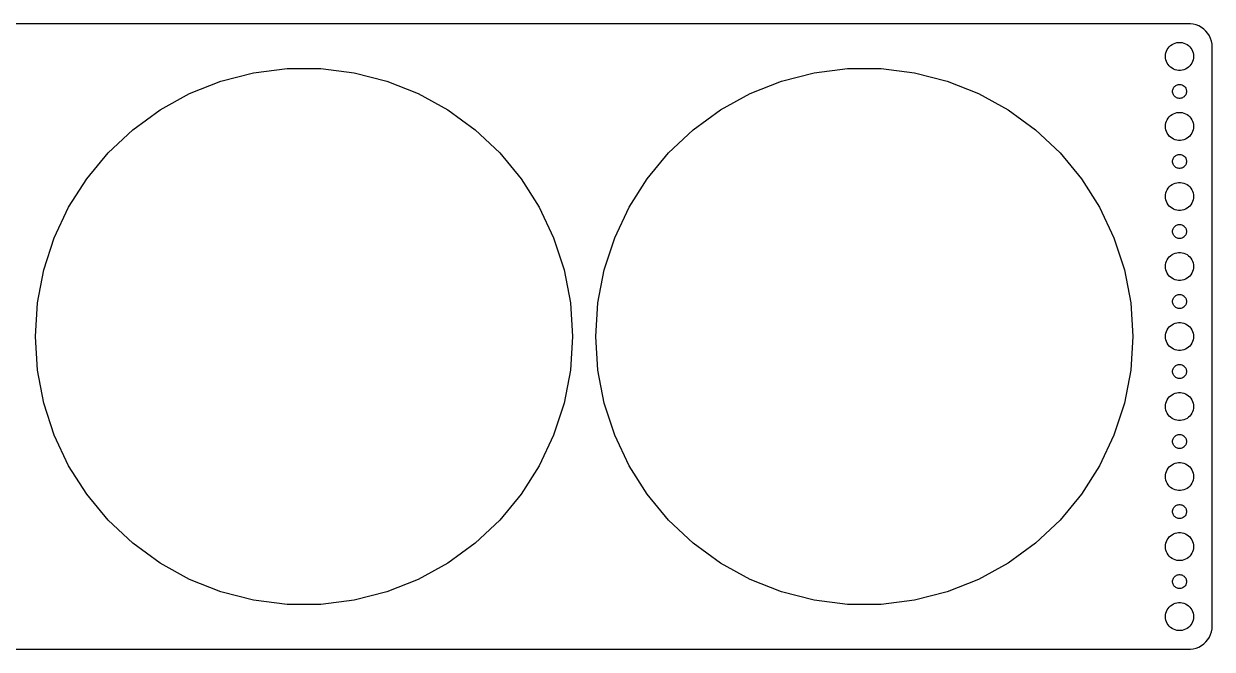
# Model space of a CAD drawing. Header units: metres. Extents: x -194 to 194, y -67 to 67.
# Drawn here: x -60 to 194.5, y -67 to 67 of the extents above; entities that cross this region are included whole.
import ezdxf

# ---------------------------------------------------------------- set-up
doc = ezdxf.new("R2010")
doc.units = ezdxf.units.M

msp = doc.modelspace()

# ---------------------------------------------------------------- linework, layer by layer
for p, q in [((189.814, 66.9901), (-189.814, 66.9901)), ((190.437, 66.9114), (189.814, 66.9901)), ((191.045, 66.7553), (190.437, 66.9114)), ((191.629, 66.5241), (191.045, 66.7553)), ((192.179, 66.2216), (191.629, 66.5241)), ((192.687, 65.8526), (192.179, 66.2216)), ((193.145, 65.4227), (192.687, 65.8526)), ((193.545, 64.9389), (193.145, 65.4227)), ((193.882, 64.4088), (193.545, 64.9389)), ((194.149, 63.8406), (193.882, 64.4088)), ((194.343, 63.2434), (194.149, 63.8406)), ((184.594, 60.7461), (184.711, 61.1044)), ((184.711, 61.1044), (184.871, 61.4453)), ((184.871, 61.4453), (185.073, 61.7634)), ((185.073, 61.7634), (185.313, 62.0536)), ((185.313, 62.0536), (185.588, 62.3115)), ((185.588, 62.3115), (185.893, 62.533)), ((185.893, 62.533), (186.223, 62.7145)), ((186.223, 62.7145), (186.573, 62.8532)), ((186.573, 62.8532), (186.938, 62.9469)), ((186.938, 62.9469), (187.312, 62.9941)), ((187.312, 62.9941), (187.688, 62.9941)), ((187.688, 62.9941), (188.062, 62.9469)), ((188.062, 62.9469), (188.427, 62.8532)), ((188.427, 62.8532), (188.777, 62.7145)), ((188.777, 62.7145), (189.107, 62.533)), ((189.107, 62.533), (189.412, 62.3115)), ((189.412, 62.3115), (189.687, 62.0536)), ((189.687, 62.0536), (189.927, 61.7634)), ((189.927, 61.7634), (190.129, 61.4453)), ((190.129, 61.4453), (190.289, 61.1044)), ((190.289, 61.1044), (190.406, 60.7461)), ((194.461, 62.6267), (194.343, 63.2434)), ((194.5, 62), (194.461, 62.6267)), ((194.5, -62), (194.5, 62)), ((184.5, 60), (184.524, 60.376)), ((184.524, 59.624), (184.5, 60)), ((184.524, 60.376), (184.594, 60.7461)), ((184.594, 59.2539), (184.524, 59.624)), ((184.711, 58.8956), (184.594, 59.2539)), ((184.871, 58.5547), (184.711, 58.8956)), ((185.073, 58.2366), (184.871, 58.5547)), ((190.129, 58.5547), (189.927, 58.2366)), ((190.289, 58.8956), (190.129, 58.5547)), ((190.406, 59.2539), (190.289, 58.8956)), ((190.406, 60.7461), (190.476, 60.376)), ((190.476, 59.624), (190.406, 59.2539)), ((190.476, 60.376), (190.5, 60)), ((190.5, 60), (190.476, 59.624)), ((-17.7685, 54.6857), (-10.7744, 56.4815)), ((-10.7744, 56.4815), (-3.61044, 57.3865)), ((-3.61044, 57.3865), (3.61044, 57.3865)), ((3.61044, 57.3865), (10.7744, 56.4815)), ((10.7744, 56.4815), (17.7685, 54.6857)), ((102.232, 54.6857), (109.226, 56.4815)), ((109.226, 56.4815), (116.39, 57.3865)), ((116.39, 57.3865), (123.61, 57.3865)), ((123.61, 57.3865), (130.774, 56.4815)), ((130.774, 56.4815), (137.768, 54.6857)), ((185.313, 57.9464), (185.073, 58.2366)), ((185.588, 57.6885), (185.313, 57.9464)), ((185.893, 57.467), (185.588, 57.6885)), ((186.223, 57.2855), (185.893, 57.467)), ((186.573, 57.1468), (186.223, 57.2855)), ((186.938, 57.0531), (186.573, 57.1468)), ((187.312, 57.0059), (186.938, 57.0531)), ((187.688, 57.0059), (187.312, 57.0059)), ((188.062, 57.0531), (187.688, 57.0059)), ((188.427, 57.1468), (188.062, 57.0531)), ((188.777, 57.2855), (188.427, 57.1468)), ((189.107, 57.467), (188.777, 57.2855)), ((189.412, 57.6885), (189.107, 57.467)), ((189.687, 57.9464), (189.412, 57.6885)), ((189.927, 58.2366), (189.687, 57.9464)), ((-24.4823, 52.0276), (-17.7685, 54.6857)), ((17.7685, 54.6857), (24.4823, 52.0276)), ((95.5177, 52.0276), (102.232, 54.6857)), ((137.768, 54.6857), (144.482, 52.0276)), ((186.286, 53.3817), (186.407, 53.5268)), ((186.407, 53.5268), (186.544, 53.6558)), ((186.544, 53.6558), (186.696, 53.7665)), ((186.696, 53.7665), (186.861, 53.8572)), ((186.861, 53.8572), (187.036, 53.9266)), ((187.036, 53.9266), (187.219, 53.9734)), ((187.219, 53.9734), (187.406, 53.997)), ((187.406, 53.997), (187.594, 53.997)), ((187.594, 53.997), (187.781, 53.9734)), ((187.781, 53.9734), (187.964, 53.9266)), ((187.964, 53.9266), (188.139, 53.8572)), ((188.139, 53.8572), (188.304, 53.7665)), ((188.304, 53.7665), (188.456, 53.6558)), ((188.456, 53.6558), (188.593, 53.5268)), ((188.593, 53.5268), (188.714, 53.3817)), ((-30.81, 48.5488), (-24.4823, 52.0276)), ((24.4823, 52.0276), (30.81, 48.5488)), ((89.19, 48.5488), (95.5177, 52.0276)), ((144.482, 52.0276), (150.81, 48.5488)), ((186, 52.5), (186.012, 52.688)), ((186.012, 52.312), (186, 52.5)), ((186.012, 52.688), (186.047, 52.873)), ((186.047, 52.127), (186.012, 52.312)), ((186.047, 52.873), (186.105, 53.0522)), ((186.105, 51.9478), (186.047, 52.127)), ((186.105, 53.0522), (186.186, 53.2226)), ((186.186, 51.7774), (186.105, 51.9478)), ((186.186, 53.2226), (186.286, 53.3817)), ((186.286, 51.6183), (186.186, 51.7774)), ((186.407, 51.4732), (186.286, 51.6183)), ((186.544, 51.3442), (186.407, 51.4732)), ((186.696, 51.2335), (186.544, 51.3442)), ((186.861, 51.1428), (186.696, 51.2335)), ((187.036, 51.0734), (186.861, 51.1428)), ((187.219, 51.0266), (187.036, 51.0734)), ((187.406, 51.003), (187.219, 51.0266)), ((187.594, 51.003), (187.406, 51.003)), ((187.781, 51.0266), (187.594, 51.003)), ((187.964, 51.0734), (187.781, 51.0266)), ((188.139, 51.1428), (187.964, 51.0734)), ((188.304, 51.2335), (188.139, 51.1428)), ((188.456, 51.3442), (188.304, 51.2335)), ((188.593, 51.4732), (188.456, 51.3442)), ((188.714, 51.6183), (188.593, 51.4732)), ((188.714, 53.3817), (188.814, 53.2226)), ((188.814, 51.7774), (188.714, 51.6183)), ((188.814, 53.2226), (188.895, 53.0522)), ((188.895, 51.9478), (188.814, 51.7774)), ((188.895, 53.0522), (188.953, 52.873)), ((188.953, 52.127), (188.895, 51.9478)), ((188.953, 52.873), (188.988, 52.688)), ((188.988, 52.312), (188.953, 52.127)), ((188.988, 52.688), (189, 52.5)), ((189, 52.5), (188.988, 52.312)), ((-36.6519, 44.3045), (-30.81, 48.5488)), ((30.81, 48.5488), (36.6519, 44.3045)), ((83.3481, 44.3045), (89.19, 48.5488)), ((150.81, 48.5488), (156.652, 44.3045)), ((184.594, 45.7461), (184.711, 46.1044)), ((184.711, 46.1044), (184.871, 46.4453)), ((184.871, 46.4453), (185.073, 46.7634)), ((185.073, 46.7634), (185.313, 47.0536)), ((185.313, 47.0536), (185.588, 47.3115)), ((185.588, 47.3115), (185.893, 47.533)), ((185.893, 47.533), (186.223, 47.7145)), ((186.223, 47.7145), (186.573, 47.8532)), ((186.573, 47.8532), (186.938, 47.9469)), ((186.938, 47.9469), (187.312, 47.9941)), ((187.312, 47.9941), (187.688, 47.9941)), ((187.688, 47.9941), (188.062, 47.9469)), ((188.062, 47.9469), (188.427, 47.8532)), ((188.427, 47.8532), (188.777, 47.7145)), ((188.777, 47.7145), (189.107, 47.533)), ((189.107, 47.533), (189.412, 47.3115)), ((189.412, 47.3115), (189.687, 47.0536)), ((189.687, 47.0536), (189.927, 46.7634)), ((189.927, 46.7634), (190.129, 46.4453)), ((190.129, 46.4453), (190.289, 46.1044)), ((190.289, 46.1044), (190.406, 45.7461)), ((-41.9157, 39.3615), (-36.6519, 44.3045)), ((36.6519, 44.3045), (41.9157, 39.3615)), ((78.0843, 39.3615), (83.3481, 44.3045)), ((156.652, 44.3045), (161.916, 39.3615)), ((184.5, 45), (184.524, 45.376)), ((184.524, 44.624), (184.5, 45)), ((184.524, 45.376), (184.594, 45.7461)), ((184.594, 44.2539), (184.524, 44.624)), ((184.711, 43.8956), (184.594, 44.2539)), ((184.871, 43.5547), (184.711, 43.8956)), ((185.073, 43.2366), (184.871, 43.5547)), ((190.129, 43.5547), (189.927, 43.2366)), ((190.289, 43.8956), (190.129, 43.5547)), ((190.406, 44.2539), (190.289, 43.8956)), ((190.406, 45.7461), (190.476, 45.376)), ((190.476, 44.624), (190.406, 44.2539)), ((190.476, 45.376), (190.5, 45)), ((190.5, 45), (190.476, 44.624)), ((185.313, 42.9464), (185.073, 43.2366)), ((185.588, 42.6885), (185.313, 42.9464)), ((185.893, 42.467), (185.588, 42.6885)), ((186.223, 42.2855), (185.893, 42.467)), ((186.573, 42.1468), (186.223, 42.2855)), ((186.938, 42.0531), (186.573, 42.1468)), ((187.312, 42.0059), (186.938, 42.0531)), ((187.688, 42.0059), (187.312, 42.0059)), ((188.062, 42.0531), (187.688, 42.0059)), ((188.427, 42.1468), (188.062, 42.0531)), ((188.777, 42.2855), (188.427, 42.1468)), ((189.107, 42.467), (188.777, 42.2855)), ((189.412, 42.6885), (189.107, 42.467)), ((189.687, 42.9464), (189.412, 42.6885)), ((189.927, 43.2366), (189.687, 42.9464)), ((-46.5185, 33.7977), (-41.9157, 39.3615)), ((41.9157, 39.3615), (46.5185, 33.7977)), ((73.4815, 33.7977), (78.0843, 39.3615)), ((161.916, 39.3615), (166.518, 33.7977)), ((186.105, 38.0522), (186.186, 38.2226)), ((186.186, 38.2226), (186.286, 38.3817)), ((186.286, 38.3817), (186.407, 38.5268)), ((186.407, 38.5268), (186.544, 38.6558)), ((186.544, 38.6558), (186.696, 38.7665)), ((186.696, 38.7665), (186.861, 38.8572)), ((186.861, 38.8572), (187.036, 38.9266)), ((187.036, 38.9266), (187.219, 38.9734)), ((187.219, 38.9734), (187.406, 38.997)), ((187.406, 38.997), (187.594, 38.997)), ((187.594, 38.997), (187.781, 38.9734)), ((187.781, 38.9734), (187.964, 38.9266)), ((187.964, 38.9266), (188.139, 38.8572)), ((188.139, 38.8572), (188.304, 38.7665)), ((188.304, 38.7665), (188.456, 38.6558)), ((188.456, 38.6558), (188.593, 38.5268)), ((188.593, 38.5268), (188.714, 38.3817)), ((188.714, 38.3817), (188.814, 38.2226)), ((188.814, 38.2226), (188.895, 38.0522)), ((186, 37.5), (186.012, 37.688)), ((186.012, 37.312), (186, 37.5)), ((186.012, 37.688), (186.047, 37.873)), ((186.047, 37.127), (186.012, 37.312)), ((186.047, 37.873), (186.105, 38.0522)), ((186.105, 36.9478), (186.047, 37.127)), ((186.186, 36.7774), (186.105, 36.9478)), ((186.286, 36.6183), (186.186, 36.7774)), ((186.407, 36.4732), (186.286, 36.6183)), ((186.544, 36.3442), (186.407, 36.4732)), ((186.696, 36.2335), (186.544, 36.3442)), ((186.861, 36.1428), (186.696, 36.2335)), ((187.036, 36.0734), (186.861, 36.1428)), ((187.219, 36.0266), (187.036, 36.0734)), ((187.406, 36.003), (187.219, 36.0266)), ((187.594, 36.003), (187.406, 36.003)), ((187.781, 36.0266), (187.594, 36.003)), ((187.964, 36.0734), (187.781, 36.0266)), ((188.139, 36.1428), (187.964, 36.0734)), ((188.304, 36.2335), (188.139, 36.1428)), ((188.456, 36.3442), (188.304, 36.2335)), ((188.593, 36.4732), (188.456, 36.3442)), ((188.714, 36.6183), (188.593, 36.4732)), ((188.814, 36.7774), (188.714, 36.6183)), ((188.895, 36.9478), (188.814, 36.7774)), ((188.895, 38.0522), (188.953, 37.873)), ((188.953, 37.127), (188.895, 36.9478)), ((188.953, 37.873), (188.988, 37.688)), ((188.988, 37.312), (188.953, 37.127)), ((188.988, 37.688), (189, 37.5)), ((189, 37.5), (188.988, 37.312)), ((-50.3876, 27.7008), (-46.5185, 33.7977)), ((46.5185, 33.7977), (50.3876, 27.7008)), ((69.6124, 27.7008), (73.4815, 33.7977)), ((166.518, 33.7977), (170.388, 27.7008)), ((184.524, 30.376), (184.594, 30.7461)), ((184.594, 30.7461), (184.711, 31.1044)), ((184.711, 31.1044), (184.871, 31.4453)), ((184.871, 31.4453), (185.073, 31.7634)), ((185.073, 31.7634), (185.313, 32.0536)), ((185.313, 32.0536), (185.588, 32.3115)), ((185.588, 32.3115), (185.893, 32.533)), ((185.893, 32.533), (186.223, 32.7145)), ((186.223, 32.7145), (186.573, 32.8532)), ((186.573, 32.8532), (186.938, 32.9469)), ((186.938, 32.9469), (187.312, 32.9941)), ((187.312, 32.9941), (187.688, 32.9941)), ((187.688, 32.9941), (188.062, 32.9469)), ((188.062, 32.9469), (188.427, 32.8532)), ((188.427, 32.8532), (188.777, 32.7145)), ((188.777, 32.7145), (189.107, 32.533)), ((189.107, 32.533), (189.412, 32.3115)), ((189.412, 32.3115), (189.687, 32.0536)), ((189.687, 32.0536), (189.927, 31.7634)), ((189.927, 31.7634), (190.129, 31.4453)), ((190.129, 31.4453), (190.289, 31.1044)), ((190.289, 31.1044), (190.406, 30.7461)), ((190.406, 30.7461), (190.476, 30.376)), ((184.5, 30), (184.524, 30.376)), ((184.524, 29.624), (184.5, 30)), ((184.594, 29.2539), (184.524, 29.624)), ((184.711, 28.8956), (184.594, 29.2539)), ((184.871, 28.5547), (184.711, 28.8956)), ((185.073, 28.2366), (184.871, 28.5547)), ((185.313, 27.9464), (185.073, 28.2366)), ((189.927, 28.2366), (189.687, 27.9464)), ((190.129, 28.5547), (189.927, 28.2366)), ((190.289, 28.8956), (190.129, 28.5547)), ((190.406, 29.2539), (190.289, 28.8956)), ((190.476, 29.624), (190.406, 29.2539)), ((190.476, 30.376), (190.5, 30)), ((190.5, 30), (190.476, 29.624)), ((-53.4621, 21.1672), (-50.3876, 27.7008)), ((50.3876, 27.7008), (53.4621, 21.1672)), ((66.5378, 21.1672), (69.6124, 27.7008)), ((170.388, 27.7008), (173.462, 21.1672)), ((185.588, 27.6884), (185.313, 27.9464)), ((185.893, 27.467), (185.588, 27.6884)), ((186.223, 27.2855), (185.893, 27.467)), ((186.573, 27.1468), (186.223, 27.2855)), ((186.938, 27.0531), (186.573, 27.1468)), ((187.312, 27.0059), (186.938, 27.0531)), ((187.688, 27.0059), (187.312, 27.0059)), ((188.062, 27.0531), (187.688, 27.0059)), ((188.427, 27.1468), (188.062, 27.0531)), ((188.777, 27.2855), (188.427, 27.1468)), ((189.107, 27.467), (188.777, 27.2855)), ((189.412, 27.6884), (189.107, 27.467)), ((189.687, 27.9464), (189.412, 27.6884)), ((186.047, 22.873), (186.105, 23.0522)), ((186.105, 23.0522), (186.186, 23.2226)), ((186.186, 23.2226), (186.286, 23.3817)), ((186.286, 23.3817), (186.407, 23.5268)), ((186.407, 23.5268), (186.544, 23.6558)), ((186.544, 23.6558), (186.696, 23.7665)), ((186.696, 23.7665), (186.861, 23.8572)), ((186.861, 23.8572), (187.036, 23.9266)), ((187.036, 23.9266), (187.219, 23.9734)), ((187.219, 23.9734), (187.406, 23.997)), ((187.406, 23.997), (187.594, 23.997)), ((187.594, 23.997), (187.781, 23.9734)), ((187.781, 23.9734), (187.964, 23.9266)), ((187.964, 23.9266), (188.139, 23.8572)), ((188.139, 23.8572), (188.304, 23.7665)), ((188.304, 23.7665), (188.456, 23.6558)), ((188.456, 23.6558), (188.593, 23.5268)), ((188.593, 23.5268), (188.714, 23.3817)), ((188.714, 23.3817), (188.814, 23.2226)), ((188.814, 23.2226), (188.895, 23.0522)), ((188.895, 23.0522), (188.953, 22.873)), ((-55.6935, 14.2997), (-53.4621, 21.1672)), ((53.4621, 21.1672), (55.6935, 14.2997)), ((64.3065, 14.2997), (66.5378, 21.1672)), ((173.462, 21.1672), (175.694, 14.2997)), ((186, 22.5), (186.012, 22.688)), ((186.012, 22.312), (186, 22.5)), ((186.012, 22.688), (186.047, 22.873)), ((186.047, 22.127), (186.012, 22.312)), ((186.105, 21.9478), (186.047, 22.127)), ((186.186, 21.7774), (186.105, 21.9478)), ((186.286, 21.6183), (186.186, 21.7774)), ((186.407, 21.4732), (186.286, 21.6183)), ((186.544, 21.3442), (186.407, 21.4732)), ((186.696, 21.2335), (186.544, 21.3442)), ((186.861, 21.1427), (186.696, 21.2335)), ((187.036, 21.0734), (186.861, 21.1427)), ((187.219, 21.0266), (187.036, 21.0734)), ((187.406, 21.003), (187.219, 21.0266)), ((187.594, 21.003), (187.406, 21.003)), ((187.781, 21.0266), (187.594, 21.003)), ((187.964, 21.0734), (187.781, 21.0266)), ((188.139, 21.1427), (187.964, 21.0734)), ((188.304, 21.2335), (188.139, 21.1427)), ((188.456, 21.3442), (188.304, 21.2335)), ((188.593, 21.4732), (188.456, 21.3442)), ((188.714, 21.6183), (188.593, 21.4732)), ((188.814, 21.7774), (188.714, 21.6183)), ((188.895, 21.9478), (188.814, 21.7774)), ((188.953, 22.127), (188.895, 21.9478)), ((188.953, 22.873), (188.988, 22.688)), ((188.988, 22.312), (188.953, 22.127)), ((188.988, 22.688), (189, 22.5)), ((189, 22.5), (188.988, 22.312)), ((186.223, 17.7145), (186.573, 17.8532)), ((186.573, 17.8532), (186.938, 17.9469)), ((186.938, 17.9469), (187.312, 17.9941)), ((187.312, 17.9941), (187.688, 17.9941)), ((187.688, 17.9941), (188.062, 17.9469)), ((188.062, 17.9469), (188.427, 17.8532)), ((188.427, 17.8532), (188.777, 17.7145)), ((184.5, 15), (184.524, 15.376)), ((184.524, 15.376), (184.594, 15.7461)), ((184.594, 15.7461), (184.711, 16.1044)), ((184.711, 16.1044), (184.871, 16.4453)), ((184.871, 16.4453), (185.073, 16.7634)), ((185.073, 16.7634), (185.313, 17.0536)), ((185.313, 17.0536), (185.588, 17.3115)), ((185.588, 17.3115), (185.893, 17.533)), ((185.893, 17.533), (186.223, 17.7145)), ((188.777, 17.7145), (189.107, 17.533)), ((189.107, 17.533), (189.412, 17.3115)), ((189.412, 17.3115), (189.687, 17.0536)), ((189.687, 17.0536), (189.927, 16.7634)), ((189.927, 16.7634), (190.129, 16.4453)), ((190.129, 16.4453), (190.289, 16.1044)), ((190.289, 16.1044), (190.406, 15.7461)), ((190.406, 15.7461), (190.476, 15.376)), ((190.476, 15.376), (190.5, 15)), ((-57.0466, 7.20665), (-55.6935, 14.2997)), ((55.6935, 14.2997), (57.0466, 7.20665)), ((62.9534, 7.20665), (64.3065, 14.2997)), ((175.694, 14.2997), (177.047, 7.20665)), ((184.524, 14.624), (184.5, 15)), ((184.594, 14.2539), (184.524, 14.624)), ((184.711, 13.8956), (184.594, 14.2539)), ((184.871, 13.5547), (184.711, 13.8956)), ((185.073, 13.2366), (184.871, 13.5547)), ((185.313, 12.9464), (185.073, 13.2366)), ((185.588, 12.6884), (185.313, 12.9464)), ((189.687, 12.9464), (189.412, 12.6884)), ((189.927, 13.2366), (189.687, 12.9464)), ((190.129, 13.5547), (189.927, 13.2366)), ((190.289, 13.8956), (190.129, 13.5547)), ((190.406, 14.2539), (190.289, 13.8956)), ((190.476, 14.624), (190.406, 14.2539)), ((190.5, 15), (190.476, 14.624)), ((185.893, 12.467), (185.588, 12.6884)), ((186.223, 12.2855), (185.893, 12.467)), ((186.573, 12.1468), (186.223, 12.2855)), ((186.938, 12.0531), (186.573, 12.1468)), ((187.312, 12.0059), (186.938, 12.0531)), ((187.688, 12.0059), (187.312, 12.0059)), ((188.062, 12.0531), (187.688, 12.0059)), ((188.427, 12.1468), (188.062, 12.0531)), ((188.777, 12.2855), (188.427, 12.1468)), ((189.107, 12.467), (188.777, 12.2855)), ((189.412, 12.6884), (189.107, 12.467)), ((186, 7.5), (186.012, 7.68799)), ((186.012, 7.68799), (186.047, 7.87303)), ((186.047, 7.87303), (186.105, 8.05219)), ((186.105, 8.05219), (186.186, 8.22263)), ((186.186, 8.22263), (186.286, 8.38167)), ((186.286, 8.38167), (186.407, 8.52681)), ((186.407, 8.52681), (186.544, 8.65576)), ((186.544, 8.65576), (186.696, 8.76648)), ((186.696, 8.76648), (186.861, 8.85724)), ((186.861, 8.85724), (187.036, 8.92657)), ((187.036, 8.92657), (187.219, 8.97342)), ((187.219, 8.97342), (187.406, 8.99704)), ((187.406, 8.99704), (187.594, 8.99704)), ((187.594, 8.99704), (187.781, 8.97342)), ((187.781, 8.97342), (187.964, 8.92657)), ((187.964, 8.92657), (188.139, 8.85724)), ((188.139, 8.85724), (188.304, 8.76648)), ((188.304, 8.76648), (188.456, 8.65576)), ((188.456, 8.65576), (188.593, 8.52681)), ((188.593, 8.52681), (188.714, 8.38167)), ((188.714, 8.38167), (188.814, 8.22263)), ((188.814, 8.22263), (188.895, 8.05219)), ((188.895, 8.05219), (188.953, 7.87303)), ((188.953, 7.87303), (188.988, 7.68799)), ((188.988, 7.68799), (189, 7.5)), ((-57.5, 0), (-57.0466, 7.20665)), ((57.0466, 7.20665), (57.5, 0)), ((62.5, 0), (62.9534, 7.20665)), ((177.047, 7.20665), (177.5, 0)), ((186.012, 7.312), (186, 7.5)), ((186.047, 7.12695), (186.012, 7.312)), ((186.105, 6.9478), (186.047, 7.12695)), ((186.186, 6.77736), (186.105, 6.9478)), ((186.286, 6.61832), (186.186, 6.77736)), ((186.407, 6.47318), (186.286, 6.61832)), ((186.544, 6.34422), (186.407, 6.47318)), ((186.696, 6.23351), (186.544, 6.34422)), ((186.861, 6.14275), (186.696, 6.23351)), ((187.036, 6.07341), (186.861, 6.14275)), ((187.219, 6.02657), (187.036, 6.07341)), ((187.406, 6.00294), (187.219, 6.02657)), ((187.594, 6.00294), (187.406, 6.00294)), ((187.781, 6.02657), (187.594, 6.00294)), ((187.964, 6.07341), (187.781, 6.02657)), ((188.139, 6.14275), (187.964, 6.07341)), ((188.304, 6.23351), (188.139, 6.14275)), ((188.456, 6.34422), (188.304, 6.23351)), ((188.593, 6.47318), (188.456, 6.34422)), ((188.714, 6.61832), (188.593, 6.47318)), ((188.814, 6.77736), (188.714, 6.61832)), ((188.895, 6.9478), (188.814, 6.77736)), ((188.953, 7.12695), (188.895, 6.9478)), ((188.988, 7.312), (188.953, 7.12695)), ((189, 7.5), (188.988, 7.312)), ((185.893, 2.53297), (186.223, 2.71448)), ((186.223, 2.71448), (186.573, 2.85316)), ((186.573, 2.85316), (186.938, 2.94685)), ((186.938, 2.94685), (187.312, 2.99408)), ((187.312, 2.99408), (187.688, 2.99408)), ((187.688, 2.99408), (188.062, 2.94685)), ((188.062, 2.94685), (188.427, 2.85316)), ((188.427, 2.85316), (188.777, 2.71448)), ((188.777, 2.71448), (189.107, 2.53297)), ((-57.0466, -7.20665), (-57.5, 0)), ((57.5, 0), (57.0466, -7.20665)), ((62.9534, -7.20665), (62.5, 0)), ((177.5, 0), (177.047, -7.20665)), ((184.5, 0), (184.524, 0.37599)), ((184.524, -0.37599), (184.5, 0)), ((184.524, 0.37599), (184.594, 0.74606)), ((184.594, 0.74606), (184.711, 1.10437)), ((184.711, 1.10437), (184.871, 1.44525)), ((184.871, 1.44525), (185.073, 1.76335)), ((185.073, 1.76335), (185.313, 2.05363)), ((185.313, 2.05363), (185.588, 2.31154)), ((185.588, 2.31154), (185.893, 2.53297)), ((189.107, 2.53297), (189.412, 2.31154)), ((189.412, 2.31154), (189.687, 2.05363)), ((189.687, 2.05363), (189.927, 1.76335)), ((189.927, 1.76335), (190.129, 1.44525)), ((190.129, 1.44525), (190.289, 1.10437)), ((190.289, 1.10437), (190.406, 0.74606)), ((190.406, 0.74606), (190.476, 0.37599)), ((190.476, 0.37599), (190.5, 0)), ((190.5, 0), (190.476, -0.37599)), ((184.594, -0.74606), (184.524, -0.37599)), ((184.711, -1.10437), (184.594, -0.74606)), ((184.871, -1.44525), (184.711, -1.10437)), ((185.073, -1.76335), (184.871, -1.44525)), ((185.313, -2.05363), (185.073, -1.76335)), ((185.588, -2.31154), (185.313, -2.05363)), ((185.893, -2.53297), (185.588, -2.31154)), ((186.223, -2.71448), (185.893, -2.53297)), ((189.107, -2.53297), (188.777, -2.71448)), ((189.412, -2.31154), (189.107, -2.53297)), ((189.687, -2.05363), (189.412, -2.31154)), ((189.927, -1.76335), (189.687, -2.05363)), ((190.129, -1.44525), (189.927, -1.76335)), ((190.289, -1.10437), (190.129, -1.44525)), ((190.406, -0.74606), (190.289, -1.10437)), ((190.476, -0.37599), (190.406, -0.74606)), ((186.573, -2.85316), (186.223, -2.71448)), ((186.938, -2.94685), (186.573, -2.85316)), ((187.312, -2.99408), (186.938, -2.94685)), ((187.688, -2.99408), (187.312, -2.99408)), ((188.062, -2.94685), (187.688, -2.99408)), ((188.427, -2.85316), (188.062, -2.94685)), ((188.777, -2.71448), (188.427, -2.85316)), ((-55.6935, -14.2997), (-57.0466, -7.20665)), ((57.0466, -7.20665), (55.6935, -14.2997)), ((64.3065, -14.2997), (62.9534, -7.20665)), ((177.047, -7.20665), (175.694, -14.2997)), ((186, -7.5), (186.012, -7.312)), ((186.012, -7.68799), (186, -7.5)), ((186.012, -7.312), (186.047, -7.12695)), ((186.047, -7.12695), (186.105, -6.9478)), ((186.105, -6.9478), (186.186, -6.77736)), ((186.186, -6.77736), (186.286, -6.61832)), ((186.286, -6.61832), (186.407, -6.47318)), ((186.407, -6.47318), (186.544, -6.34422)), ((186.544, -6.34422), (186.696, -6.23351)), ((186.696, -6.23351), (186.861, -6.14275)), ((186.861, -6.14275), (187.036, -6.07341)), ((187.036, -6.07341), (187.219, -6.02657)), ((187.219, -6.02657), (187.406, -6.00294)), ((187.406, -6.00294), (187.594, -6.00294)), ((187.594, -6.00294), (187.781, -6.02657)), ((187.781, -6.02657), (187.964, -6.07341)), ((187.964, -6.07341), (188.139, -6.14275)), ((188.139, -6.14275), (188.304, -6.23351)), ((188.304, -6.23351), (188.456, -6.34422)), ((188.456, -6.34422), (188.593, -6.47318)), ((188.593, -6.47318), (188.714, -6.61832)), ((188.714, -6.61832), (188.814, -6.77736)), ((188.814, -6.77736), (188.895, -6.9478)), ((188.895, -6.9478), (188.953, -7.12695)), ((188.953, -7.12695), (188.988, -7.312)), ((188.988, -7.312), (189, -7.5)), ((189, -7.5), (188.988, -7.68799)), ((186.047, -7.87303), (186.012, -7.68799)), ((186.105, -8.05219), (186.047, -7.87303)), ((186.186, -8.22263), (186.105, -8.05219)), ((186.286, -8.38167), (186.186, -8.22263)), ((186.407, -8.52681), (186.286, -8.38167)), ((186.544, -8.65576), (186.407, -8.52681)), ((186.696, -8.76648), (186.544, -8.65576)), ((186.861, -8.85724), (186.696, -8.76648)), ((187.036, -8.92657), (186.861, -8.85724)), ((187.219, -8.97342), (187.036, -8.92657)), ((187.406, -8.99704), (187.219, -8.97342)), ((187.594, -8.99704), (187.406, -8.99704)), ((187.781, -8.97342), (187.594, -8.99704)), ((187.964, -8.92657), (187.781, -8.97342)), ((188.139, -8.85724), (187.964, -8.92657)), ((188.304, -8.76648), (188.139, -8.85724)), ((188.456, -8.65576), (188.304, -8.76648)), ((188.593, -8.52681), (188.456, -8.65576)), ((188.714, -8.38167), (188.593, -8.52681)), ((188.814, -8.22263), (188.714, -8.38167)), ((188.895, -8.05219), (188.814, -8.22263)), ((188.953, -7.87303), (188.895, -8.05219)), ((188.988, -7.68799), (188.953, -7.87303)), ((185.313, -12.9464), (185.588, -12.6884)), ((185.588, -12.6884), (185.893, -12.467)), ((185.893, -12.467), (186.223, -12.2855)), ((186.223, -12.2855), (186.573, -12.1468)), ((186.573, -12.1468), (186.938, -12.0531)), ((186.938, -12.0531), (187.312, -12.0059)), ((187.312, -12.0059), (187.688, -12.0059)), ((187.688, -12.0059), (188.062, -12.0531)), ((188.062, -12.0531), (188.427, -12.1468)), ((188.427, -12.1468), (188.777, -12.2855)), ((188.777, -12.2855), (189.107, -12.467)), ((189.107, -12.467), (189.412, -12.6884)), ((189.412, -12.6884), (189.687, -12.9464)), ((-53.4621, -21.1672), (-55.6935, -14.2997)), ((55.6935, -14.2997), (53.4621, -21.1672)), ((66.5378, -21.1672), (64.3065, -14.2997)), ((175.694, -14.2997), (173.462, -21.1672)), ((184.5, -15), (184.524, -14.624)), ((184.524, -15.376), (184.5, -15)), ((184.524, -14.624), (184.594, -14.2539)), ((184.594, -14.2539), (184.711, -13.8956)), ((184.711, -13.8956), (184.871, -13.5547)), ((184.871, -13.5547), (185.073, -13.2366)), ((185.073, -13.2366), (185.313, -12.9464)), ((189.687, -12.9464), (189.927, -13.2366)), ((189.927, -13.2366), (190.129, -13.5547)), ((190.129, -13.5547), (190.289, -13.8956)), ((190.289, -13.8956), (190.406, -14.2539)), ((190.406, -14.2539), (190.476, -14.624)), ((190.476, -14.624), (190.5, -15)), ((190.5, -15), (190.476, -15.376)), ((184.594, -15.7461), (184.524, -15.376)), ((184.711, -16.1044), (184.594, -15.7461)), ((184.871, -16.4453), (184.711, -16.1044)), ((185.073, -16.7634), (184.871, -16.4453)), ((185.313, -17.0536), (185.073, -16.7634)), ((185.588, -17.3115), (185.313, -17.0536)), ((185.893, -17.533), (185.588, -17.3115)), ((186.223, -17.7145), (185.893, -17.533)), ((186.573, -17.8532), (186.223, -17.7145)), ((188.777, -17.7145), (188.427, -17.8532)), ((189.107, -17.533), (188.777, -17.7145)), ((189.412, -17.3115), (189.107, -17.533)), ((189.687, -17.0536), (189.412, -17.3115)), ((189.927, -16.7634), (189.687, -17.0536)), ((190.129, -16.4453), (189.927, -16.7634)), ((190.289, -16.1044), (190.129, -16.4453)), ((190.406, -15.7461), (190.289, -16.1044)), ((190.476, -15.376), (190.406, -15.7461)), ((186.938, -17.9469), (186.573, -17.8532)), ((187.312, -17.9941), (186.938, -17.9469)), ((187.688, -17.9941), (187.312, -17.9941)), ((188.062, -17.9469), (187.688, -17.9941)), ((188.427, -17.8532), (188.062, -17.9469)), ((-50.3876, -27.7008), (-53.4621, -21.1672)), ((53.4621, -21.1672), (50.3876, -27.7008)), ((69.6124, -27.7008), (66.5378, -21.1672)), ((173.462, -21.1672), (170.388, -27.7008)), ((186, -22.5), (186.012, -22.312)), ((186.012, -22.688), (186, -22.5)), ((186.012, -22.312), (186.047, -22.127)), ((186.047, -22.873), (186.012, -22.688)), ((186.047, -22.127), (186.105, -21.9478)), ((186.105, -23.0522), (186.047, -22.873)), ((186.105, -21.9478), (186.186, -21.7774)), ((186.186, -21.7774), (186.286, -21.6183)), ((186.286, -21.6183), (186.407, -21.4732)), ((186.407, -21.4732), (186.544, -21.3442)), ((186.544, -21.3442), (186.696, -21.2335)), ((186.696, -21.2335), (186.861, -21.1427)), ((186.861, -21.1427), (187.036, -21.0734)), ((187.036, -21.0734), (187.219, -21.0266)), ((187.219, -21.0266), (187.406, -21.003)), ((187.406, -21.003), (187.594, -21.003)), ((187.594, -21.003), (187.781, -21.0266)), ((187.781, -21.0266), (187.964, -21.0734)), ((187.964, -21.0734), (188.139, -21.1427)), ((188.139, -21.1427), (188.304, -21.2335)), ((188.304, -21.2335), (188.456, -21.3442)), ((188.456, -21.3442), (188.593, -21.4732)), ((188.593, -21.4732), (188.714, -21.6183)), ((188.714, -21.6183), (188.814, -21.7774)), ((188.814, -21.7774), (188.895, -21.9478)), ((188.895, -21.9478), (188.953, -22.127)), ((188.953, -22.873), (188.895, -23.0522)), ((188.953, -22.127), (188.988, -22.312)), ((188.988, -22.688), (188.953, -22.873)), ((188.988, -22.312), (189, -22.5)), ((189, -22.5), (188.988, -22.688)), ((186.186, -23.2226), (186.105, -23.0522)), ((186.286, -23.3817), (186.186, -23.2226)), ((186.407, -23.5268), (186.286, -23.3817)), ((186.544, -23.6558), (186.407, -23.5268)), ((186.696, -23.7665), (186.544, -23.6558)), ((186.861, -23.8572), (186.696, -23.7665)), ((187.036, -23.9266), (186.861, -23.8572)), ((187.219, -23.9734), (187.036, -23.9266)), ((187.406, -23.997), (187.219, -23.9734)), ((187.594, -23.997), (187.406, -23.997)), ((187.781, -23.9734), (187.594, -23.997)), ((187.964, -23.9266), (187.781, -23.9734)), ((188.139, -23.8572), (187.964, -23.9266)), ((188.304, -23.7665), (188.139, -23.8572)), ((188.456, -23.6558), (188.304, -23.7665)), ((188.593, -23.5268), (188.456, -23.6558)), ((188.714, -23.3817), (188.593, -23.5268)), ((188.814, -23.2226), (188.714, -23.3817)), ((188.895, -23.0522), (188.814, -23.2226)), ((-46.5185, -33.7977), (-50.3876, -27.7008)), ((50.3876, -27.7008), (46.5185, -33.7977)), ((73.4815, -33.7977), (69.6124, -27.7008)), ((170.388, -27.7008), (166.518, -33.7977)), ((185.073, -28.2366), (185.313, -27.9464)), ((185.313, -27.9464), (185.588, -27.6884)), ((185.588, -27.6884), (185.893, -27.467)), ((185.893, -27.467), (186.223, -27.2855)), ((186.223, -27.2855), (186.573, -27.1468)), ((186.573, -27.1468), (186.938, -27.0531)), ((186.938, -27.0531), (187.312, -27.0059)), ((187.312, -27.0059), (187.688, -27.0059)), ((187.688, -27.0059), (188.062, -27.0531)), ((188.062, -27.0531), (188.427, -27.1468)), ((188.427, -27.1468), (188.777, -27.2855)), ((188.777, -27.2855), (189.107, -27.467)), ((189.107, -27.467), (189.412, -27.6884)), ((189.412, -27.6884), (189.687, -27.9464)), ((189.687, -27.9464), (189.927, -28.2366)), ((184.5, -30), (184.524, -29.624)), ((184.524, -30.376), (184.5, -30)), ((184.524, -29.624), (184.594, -29.2539)), ((184.594, -30.7461), (184.524, -30.376)), ((184.594, -29.2539), (184.711, -28.8956)), ((184.711, -28.8956), (184.871, -28.5547)), ((184.871, -28.5547), (185.073, -28.2366)), ((189.927, -28.2366), (190.129, -28.5547)), ((190.129, -28.5547), (190.289, -28.8956)), ((190.289, -28.8956), (190.406, -29.2539)), ((190.406, -29.2539), (190.476, -29.624)), ((190.476, -30.376), (190.406, -30.7461)), ((190.476, -29.624), (190.5, -30)), ((190.5, -30), (190.476, -30.376)), ((184.711, -31.1044), (184.594, -30.7461)), ((184.871, -31.4453), (184.711, -31.1044)), ((185.073, -31.7634), (184.871, -31.4453)), ((185.313, -32.0536), (185.073, -31.7634)), ((185.588, -32.3115), (185.313, -32.0536)), ((185.893, -32.533), (185.588, -32.3115)), ((186.223, -32.7145), (185.893, -32.533)), ((186.573, -32.8532), (186.223, -32.7145)), ((186.938, -32.9469), (186.573, -32.8532)), ((187.312, -32.9941), (186.938, -32.9469)), ((187.688, -32.9941), (187.312, -32.9941)), ((188.062, -32.9469), (187.688, -32.9941)), ((188.427, -32.8532), (188.062, -32.9469)), ((188.777, -32.7145), (188.427, -32.8532)), ((189.107, -32.533), (188.777, -32.7145)), ((189.412, -32.3115), (189.107, -32.533)), ((189.687, -32.0536), (189.412, -32.3115)), ((189.927, -31.7634), (189.687, -32.0536)), ((190.129, -31.4453), (189.927, -31.7634)), ((190.289, -31.1044), (190.129, -31.4453)), ((190.406, -30.7461), (190.289, -31.1044)), ((-41.9157, -39.3615), (-46.5185, -33.7977)), ((46.5185, -33.7977), (41.9157, -39.3615)), ((78.0843, -39.3615), (73.4815, -33.7977)), ((166.518, -33.7977), (161.916, -39.3615)), ((186, -37.5), (186.012, -37.312)), ((186.012, -37.688), (186, -37.5)), ((186.012, -37.312), (186.047, -37.127)), ((186.047, -37.873), (186.012, -37.688)), ((186.047, -37.127), (186.105, -36.9478)), ((186.105, -38.0522), (186.047, -37.873)), ((186.105, -36.9478), (186.186, -36.7774)), ((186.186, -38.2226), (186.105, -38.0522)), ((186.186, -36.7774), (186.286, -36.6183)), ((186.286, -36.6183), (186.407, -36.4732)), ((186.407, -36.4732), (186.544, -36.3442)), ((186.544, -36.3442), (186.696, -36.2335)), ((186.696, -36.2335), (186.861, -36.1428)), ((186.861, -36.1428), (187.036, -36.0734)), ((187.036, -36.0734), (187.219, -36.0266)), ((187.219, -36.0266), (187.406, -36.003)), ((187.406, -36.003), (187.594, -36.003)), ((187.594, -36.003), (187.781, -36.0266)), ((187.781, -36.0266), (187.964, -36.0734)), ((187.964, -36.0734), (188.139, -36.1428)), ((188.139, -36.1428), (188.304, -36.2335)), ((188.304, -36.2335), (188.456, -36.3442)), ((188.456, -36.3442), (188.593, -36.4732)), ((188.593, -36.4732), (188.714, -36.6183)), ((188.714, -36.6183), (188.814, -36.7774)), ((188.814, -36.7774), (188.895, -36.9478)), ((188.895, -38.0522), (188.814, -38.2226)), ((188.895, -36.9478), (188.953, -37.127)), ((188.953, -37.873), (188.895, -38.0522)), ((188.953, -37.127), (188.988, -37.312)), ((188.988, -37.688), (188.953, -37.873)), ((188.988, -37.312), (189, -37.5)), ((189, -37.5), (188.988, -37.688)), ((-36.6519, -44.3045), (-41.9157, -39.3615)), ((41.9157, -39.3615), (36.6519, -44.3045)), ((83.3481, -44.3045), (78.0843, -39.3615)), ((161.916, -39.3615), (156.652, -44.3045)), ((186.286, -38.3817), (186.186, -38.2226)), ((186.407, -38.5268), (186.286, -38.3817)), ((186.544, -38.6558), (186.407, -38.5268)), ((186.696, -38.7665), (186.544, -38.6558)), ((186.861, -38.8572), (186.696, -38.7665)), ((187.036, -38.9266), (186.861, -38.8572)), ((187.219, -38.9734), (187.036, -38.9266)), ((187.406, -38.997), (187.219, -38.9734)), ((187.594, -38.997), (187.406, -38.997)), ((187.781, -38.9734), (187.594, -38.997)), ((187.964, -38.9266), (187.781, -38.9734)), ((188.139, -38.8572), (187.964, -38.9266)), ((188.304, -38.7665), (188.139, -38.8572)), ((188.456, -38.6558), (188.304, -38.7665)), ((188.593, -38.5268), (188.456, -38.6558)), ((188.714, -38.3817), (188.593, -38.5268)), ((188.814, -38.2226), (188.714, -38.3817)), ((184.871, -43.5547), (185.073, -43.2366)), ((185.073, -43.2366), (185.313, -42.9464)), ((185.313, -42.9464), (185.588, -42.6885)), ((185.588, -42.6885), (185.893, -42.467)), ((185.893, -42.467), (186.223, -42.2855)), ((186.223, -42.2855), (186.573, -42.1468)), ((186.573, -42.1468), (186.938, -42.0531)), ((186.938, -42.0531), (187.312, -42.0059)), ((187.312, -42.0059), (187.688, -42.0059)), ((187.688, -42.0059), (188.062, -42.0531)), ((188.062, -42.0531), (188.427, -42.1468)), ((188.427, -42.1468), (188.777, -42.2855)), ((188.777, -42.2855), (189.107, -42.467)), ((189.107, -42.467), (189.412, -42.6885)), ((189.412, -42.6885), (189.687, -42.9464)), ((189.687, -42.9464), (189.927, -43.2366)), ((189.927, -43.2366), (190.129, -43.5547)), ((-30.81, -48.5488), (-36.6519, -44.3045)), ((36.6519, -44.3045), (30.81, -48.5488)), ((89.19, -48.5488), (83.3481, -44.3045)), ((156.652, -44.3045), (150.81, -48.5488)), ((184.5, -45), (184.524, -44.624)), ((184.524, -45.376), (184.5, -45)), ((184.524, -44.624), (184.594, -44.2539)), ((184.594, -45.7461), (184.524, -45.376)), ((184.594, -44.2539), (184.711, -43.8956)), ((184.711, -46.1044), (184.594, -45.7461)), ((184.711, -43.8956), (184.871, -43.5547)), ((190.129, -43.5547), (190.289, -43.8956)), ((190.289, -43.8956), (190.406, -44.2539)), ((190.406, -45.7461), (190.289, -46.1044)), ((190.406, -44.2539), (190.476, -44.624)), ((190.476, -45.376), (190.406, -45.7461)), ((190.476, -44.624), (190.5, -45)), ((190.5, -45), (190.476, -45.376)), ((184.871, -46.4453), (184.711, -46.1044)), ((185.073, -46.7634), (184.871, -46.4453)), ((185.313, -47.0536), (185.073, -46.7634)), ((185.588, -47.3115), (185.313, -47.0536)), ((185.893, -47.533), (185.588, -47.3115)), ((186.223, -47.7145), (185.893, -47.533)), ((186.573, -47.8532), (186.223, -47.7145)), ((186.938, -47.9469), (186.573, -47.8532)), ((187.312, -47.9941), (186.938, -47.9469)), ((187.688, -47.9941), (187.312, -47.9941)), ((188.062, -47.9469), (187.688, -47.9941)), ((188.427, -47.8532), (188.062, -47.9469)), ((188.777, -47.7145), (188.427, -47.8532)), ((189.107, -47.533), (188.777, -47.7145)), ((189.412, -47.3115), (189.107, -47.533)), ((189.687, -47.0536), (189.412, -47.3115)), ((189.927, -46.7634), (189.687, -47.0536)), ((190.129, -46.4453), (189.927, -46.7634)), ((190.289, -46.1044), (190.129, -46.4453)), ((-24.4823, -52.0276), (-30.81, -48.5488)), ((30.81, -48.5488), (24.4823, -52.0276)), ((95.5177, -52.0276), (89.19, -48.5488)), ((150.81, -48.5488), (144.482, -52.0276)), ((-17.7685, -54.6857), (-24.4823, -52.0276)), ((24.4823, -52.0276), (17.7685, -54.6857)), ((102.232, -54.6857), (95.5177, -52.0276)), ((144.482, -52.0276), (137.768, -54.6857)), ((186, -52.5), (186.012, -52.312)), ((186.012, -52.688), (186, -52.5)), ((186.012, -52.312), (186.047, -52.127)), ((186.047, -52.873), (186.012, -52.688)), ((186.047, -52.127), (186.105, -51.9478)), ((186.105, -53.0522), (186.047, -52.873)), ((186.105, -51.9478), (186.186, -51.7774)), ((186.186, -53.2226), (186.105, -53.0522)), ((186.186, -51.7774), (186.286, -51.6183)), ((186.286, -53.3817), (186.186, -53.2226)), ((186.286, -51.6183), (186.407, -51.4732)), ((186.407, -53.5268), (186.286, -53.3817)), ((186.407, -51.4732), (186.544, -51.3442)), ((186.544, -51.3442), (186.696, -51.2335)), ((186.696, -51.2335), (186.861, -51.1428)), ((186.861, -51.1428), (187.036, -51.0734)), ((187.036, -51.0734), (187.219, -51.0266)), ((187.219, -51.0266), (187.406, -51.003)), ((187.406, -51.003), (187.594, -51.003)), ((187.594, -51.003), (187.781, -51.0266)), ((187.781, -51.0266), (187.964, -51.0734)), ((187.964, -51.0734), (188.139, -51.1428)), ((188.139, -51.1428), (188.304, -51.2335)), ((188.304, -51.2335), (188.456, -51.3442)), ((188.456, -51.3442), (188.593, -51.4732)), ((188.593, -51.4732), (188.714, -51.6183)), ((188.714, -53.3817), (188.593, -53.5268)), ((188.714, -51.6183), (188.814, -51.7774)), ((188.814, -53.2226), (188.714, -53.3817)), ((188.814, -51.7774), (188.895, -51.9478)), ((188.895, -53.0522), (188.814, -53.2226)), ((188.895, -51.9478), (188.953, -52.127)), ((188.953, -52.873), (188.895, -53.0522)), ((188.953, -52.127), (188.988, -52.312)), ((188.988, -52.688), (188.953, -52.873)), ((188.988, -52.312), (189, -52.5)), ((189, -52.5), (188.988, -52.688)), ((-10.7744, -56.4815), (-17.7685, -54.6857)), ((17.7685, -54.6857), (10.7744, -56.4815)), ((109.226, -56.4815), (102.232, -54.6857)), ((137.768, -54.6857), (130.774, -56.4815)), ((186.544, -53.6558), (186.407, -53.5268)), ((186.696, -53.7665), (186.544, -53.6558)), ((186.861, -53.8572), (186.696, -53.7665)), ((187.036, -53.9266), (186.861, -53.8572)), ((187.219, -53.9734), (187.036, -53.9266)), ((187.406, -53.997), (187.219, -53.9734)), ((187.594, -53.997), (187.406, -53.997)), ((187.781, -53.9734), (187.594, -53.997)), ((187.964, -53.9266), (187.781, -53.9734)), ((188.139, -53.8572), (187.964, -53.9266)), ((188.304, -53.7665), (188.139, -53.8572)), ((188.456, -53.6558), (188.304, -53.7665)), ((188.593, -53.5268), (188.456, -53.6558)), ((-3.61044, -57.3865), (-10.7744, -56.4815)), ((3.61044, -57.3865), (-3.61044, -57.3865)), ((10.7744, -56.4815), (3.61044, -57.3865)), ((116.39, -57.3865), (109.226, -56.4815)), ((123.61, -57.3865), (116.39, -57.3865)), ((130.774, -56.4815), (123.61, -57.3865)), ((184.871, -58.5547), (185.073, -58.2366)), ((185.073, -58.2366), (185.313, -57.9464)), ((185.313, -57.9464), (185.588, -57.6885)), ((185.588, -57.6885), (185.893, -57.467)), ((185.893, -57.467), (186.223, -57.2855)), ((186.223, -57.2855), (186.573, -57.1468)), ((186.573, -57.1468), (186.938, -57.0531)), ((186.938, -57.0531), (187.312, -57.0059)), ((187.312, -57.0059), (187.688, -57.0059)), ((187.688, -57.0059), (188.062, -57.0531)), ((188.062, -57.0531), (188.427, -57.1468)), ((188.427, -57.1468), (188.777, -57.2855)), ((188.777, -57.2855), (189.107, -57.467)), ((189.107, -57.467), (189.412, -57.6885)), ((189.412, -57.6885), (189.687, -57.9464)), ((189.687, -57.9464), (189.927, -58.2366)), ((189.927, -58.2366), (190.129, -58.5547)), ((184.5, -60), (184.524, -59.624)), ((184.524, -60.376), (184.5, -60)), ((184.524, -59.624), (184.594, -59.2539)), ((184.594, -60.7461), (184.524, -60.376)), ((184.594, -59.2539), (184.711, -58.8956)), ((184.711, -61.1044), (184.594, -60.7461)), ((184.711, -58.8956), (184.871, -58.5547)), ((190.129, -58.5547), (190.289, -58.8956)), ((190.289, -58.8956), (190.406, -59.2539)), ((190.406, -60.7461), (190.289, -61.1044)), ((190.406, -59.2539), (190.476, -59.624)), ((190.476, -60.376), (190.406, -60.7461)), ((190.476, -59.624), (190.5, -60)), ((190.5, -60), (190.476, -60.376)), ((184.871, -61.4453), (184.711, -61.1044)), ((185.073, -61.7634), (184.871, -61.4453)), ((185.313, -62.0536), (185.073, -61.7634)), ((185.588, -62.3115), (185.313, -62.0536)), ((185.893, -62.533), (185.588, -62.3115)), ((186.223, -62.7145), (185.893, -62.533)), ((186.573, -62.8532), (186.223, -62.7145)), ((186.938, -62.9469), (186.573, -62.8532)), ((187.312, -62.9941), (186.938, -62.9469)), ((187.688, -62.9941), (187.312, -62.9941)), ((188.062, -62.9469), (187.688, -62.9941)), ((188.427, -62.8532), (188.062, -62.9469)), ((188.777, -62.7145), (188.427, -62.8532)), ((189.107, -62.533), (188.777, -62.7145)), ((189.412, -62.3115), (189.107, -62.533)), ((189.687, -62.0536), (189.412, -62.3115)), ((189.927, -61.7634), (189.687, -62.0536)), ((190.129, -61.4453), (189.927, -61.7634)), ((190.289, -61.1044), (190.129, -61.4453)), ((194.149, -63.8406), (194.343, -63.2434)), ((194.343, -63.2434), (194.461, -62.6267)), ((194.461, -62.6267), (194.5, -62)), ((192.179, -66.2216), (192.687, -65.8526)), ((192.687, -65.8526), (193.145, -65.4227)), ((193.145, -65.4227), (193.545, -64.9389)), ((193.545, -64.9389), (193.882, -64.4088)), ((193.882, -64.4088), (194.149, -63.8406)), ((-189.814, -66.9901), (189.814, -66.9901)), ((189.814, -66.9901), (190.437, -66.9114)), ((190.437, -66.9114), (191.045, -66.7553)), ((191.045, -66.7553), (191.629, -66.5241)), ((191.629, -66.5241), (192.179, -66.2216))]:
    msp.add_line(p, q)

doc.saveas('drawing.dxf')
